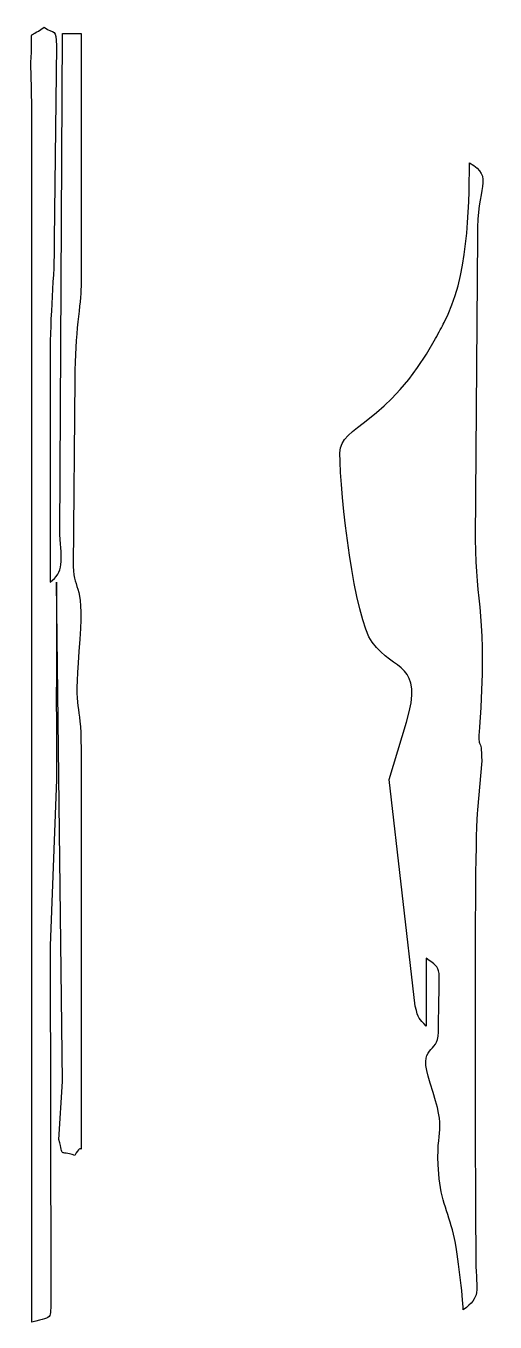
# Model space of a CAD drawing. Header units: millimetres. Extents: x -157 to 980, y -95 to 1044.
# Drawn here: x 970.63 to 980.3, y 1017.29 to 1043.99 of the extents above.
import ezdxf

# ---------------------------------------------------------------- set-up
doc = ezdxf.new("R2010")
doc.units = ezdxf.units.MM
doc.header["$MEASUREMENT"] = 0
doc.layers.add('Master Desktop', color=7, linetype='Continuous', plot=False)

msp = doc.modelspace()

# ---------------------------------------------------------------- linework, layer by layer
at = {"layer": 'Master Desktop', "color": 7}
for points, knots in [([(971.7671, 1041.0371), (971.7652, 1041.9692), (971.7658, 1042.9014), (971.7658, 1043.8335), (971.7658, 1043.8335), (971.7658, 1043.8335), (971.3848, 1043.8335), (971.3848, 1043.8335), (971.3848, 1043.8335), (971.3848, 1043.8335), (971.3279, 1033.5082), (971.3279, 1033.5082), (971.3279, 1033.5082), (971.3741, 1032.9751), (971.4064, 1032.731), (971.1308, 1032.5291), (971.1308, 1032.5291), (971.1308, 1034.138), (971.1317, 1035.7468), (971.1307, 1037.3557), (971.1307, 1037.3557), (971.1303, 1038.1233), (971.2328, 1039.0716), (971.2114, 1039.5898), (971.2114, 1039.5898), (971.2114, 1039.5898), (971.2578, 1043.5795), (971.2578, 1043.5795), (971.2578, 1043.5795), (971.2578, 1043.9423), (971.2178, 1043.8118), (971.0037, 1043.9605), (971.0037, 1043.9605), (970.6293, 1043.6862), (970.7789, 1043.9885), (970.738, 1043.3372), (970.738, 1043.3372), (970.723, 1043.0978), (970.7478, 1042.6961), (970.7493, 1042.4368), (970.7493, 1042.4368), (970.7493, 1042.4368), (970.7497, 1017.2871), (970.7497, 1017.2871), (970.7497, 1017.2871), (971.2432, 1017.4189), (971.1138, 1017.3137), (971.1458, 1017.9072), (971.1458, 1017.9072), (971.1458, 1017.9072), (971.13, 1025.036), (971.13, 1025.036), (971.13, 1025.036), (971.13, 1025.036), (971.2594, 1028.4628), (971.2594, 1028.4628), (971.2594, 1028.4628), (971.2532, 1029.8179), (971.2578, 1031.1739), (971.2578, 1032.5291), (971.2578, 1032.5291), (971.2578, 1032.5291), (971.3848, 1022.2408), (971.3848, 1022.2408), (971.3848, 1022.2408), (971.3848, 1022.2408), (971.3107, 1021.0477), (971.3107, 1021.0477), (971.3107, 1021.0477), (971.4115, 1020.6505), (971.2969, 1020.8404), (971.6388, 1020.7166), (971.6388, 1020.7166), (971.8048, 1021.0514), (971.7658, 1020.612), (971.7658, 1021.0976), (971.7658, 1021.0976), (971.7658, 1021.0976), (971.7658, 1029.0996), (971.7658, 1029.0996), (971.7658, 1029.0996), (971.7658, 1030.1379), (971.6036, 1029.7428), (971.7233, 1031.1044), (971.7233, 1031.1044), (971.8506, 1032.5512), (971.6193, 1032.3101), (971.6032, 1032.8546), (971.6032, 1032.8546), (971.6032, 1032.8546), (971.6375, 1036.7227), (971.6375, 1036.7227), (971.6375, 1036.7227), (971.635, 1037.6665), (971.7658, 1038.2589), (971.7658, 1038.6259), (971.7658, 1038.6259), (971.7658, 1038.6259), (971.7671, 1041.0371), (971.7671, 1041.0371)], [0, 0, 0, 0, 0.0384615, 0.0384615, 0.0384615, 0.0384615, 0.0769231, 0.0769231, 0.0769231, 0.0769231, 0.1153846, 0.1153846, 0.1153846, 0.1153846, 0.1538462, 0.1538462, 0.1538462, 0.1538462, 0.1923077, 0.1923077, 0.1923077, 0.1923077, 0.2307692, 0.2307692, 0.2307692, 0.2307692, 0.2692308, 0.2692308, 0.2692308, 0.2692308, 0.3076923, 0.3076923, 0.3076923, 0.3076923, 0.3461538, 0.3461538, 0.3461538, 0.3461538, 0.3846154, 0.3846154, 0.3846154, 0.3846154, 0.4230769, 0.4230769, 0.4230769, 0.4230769, 0.4615385, 0.4615385, 0.4615385, 0.4615385, 0.5, 0.5, 0.5, 0.5, 0.5384615, 0.5384615, 0.5384615, 0.5384615, 0.5769231, 0.5769231, 0.5769231, 0.5769231, 0.6153846, 0.6153846, 0.6153846, 0.6153846, 0.6538462, 0.6538462, 0.6538462, 0.6538462, 0.6923077, 0.6923077, 0.6923077, 0.6923077, 0.7307692, 0.7307692, 0.7307692, 0.7307692, 0.7692308, 0.7692308, 0.7692308, 0.7692308, 0.8076923, 0.8076923, 0.8076923, 0.8076923, 0.8461538, 0.8461538, 0.8461538, 0.8461538, 0.8846154, 0.8846154, 0.8846154, 0.8846154, 0.9230769, 0.9230769, 0.9230769, 0.9230769, 1, 1, 1, 1]), ([(980.0219, 1028.8456), (980.0219, 1029.4105), (979.934, 1028.996), (979.9742, 1029.5401), (979.9742, 1029.5401), (980.1442, 1031.8417), (979.8924, 1032.0523), (979.8905, 1033.4138), (979.8905, 1033.4138), (979.8905, 1033.4138), (979.933, 1039.6603), (979.933, 1039.6603), (979.933, 1039.6603), (979.9088, 1040.6797), (980.298, 1040.8683), (979.7679, 1041.1662), (979.7679, 1041.1662), (979.7679, 1040.1878), (979.7381, 1038.7875), (979.2464, 1037.8772), (979.2464, 1037.8772), (979.2068, 1037.804), (979.1356, 1037.6658), (979.0696, 1037.5459), (979.0696, 1037.5459), (978.0766, 1035.7402), (977.1005, 1035.7701), (977.1005, 1035.1964), (977.1005, 1035.1964), (977.1005, 1034.2906), (977.4002, 1031.7821), (977.7676, 1031.2909), (977.7676, 1031.2909), (978.229, 1030.6741), (978.8311, 1030.875), (978.4747, 1029.6427), (978.4747, 1029.6427), (978.4747, 1029.6427), (978.1166, 1028.4646), (978.1166, 1028.4646), (978.1166, 1028.4646), (978.1166, 1028.4646), (978.6534, 1023.7936), (978.6534, 1023.7936), (978.6534, 1023.7936), (978.7178, 1023.5148), (978.7283, 1023.557), (978.8787, 1023.3839), (978.8787, 1023.3839), (978.8787, 1023.3839), (978.8787, 1024.7811), (978.8787, 1024.7811), (978.8787, 1024.7811), (979.2443, 1024.5133), (979.1328, 1024.7199), (979.1328, 1023.2569), (979.1328, 1023.2569), (979.1328, 1022.7867), (978.686, 1023.0348), (978.959, 1022.2102), (978.959, 1022.2102), (979.3353, 1021.0732), (979.0561, 1021.4189), (979.1363, 1020.3391), (979.1363, 1020.3391), (979.1769, 1019.7943), (979.3577, 1019.4987), (979.4596, 1019.0111), (979.4596, 1019.0111), (979.5246, 1018.6999), (979.635, 1017.8027), (979.6408, 1017.5412), (979.6408, 1017.5412), (980.0154, 1017.8156), (979.9097, 1017.8841), (979.9019, 1018.5503), (979.9019, 1018.5503), (979.8912, 1019.4672), (979.856, 1027.1866), (979.9332, 1027.84), (979.9332, 1027.84), (979.9332, 1027.84), (980.0219, 1028.8456), (980.0219, 1028.8456)], [0, 0, 0, 0, 0.0454545, 0.0454545, 0.0454545, 0.0454545, 0.0909091, 0.0909091, 0.0909091, 0.0909091, 0.1363636, 0.1363636, 0.1363636, 0.1363636, 0.1818182, 0.1818182, 0.1818182, 0.1818182, 0.2272727, 0.2272727, 0.2272727, 0.2272727, 0.2727273, 0.2727273, 0.2727273, 0.2727273, 0.3181818, 0.3181818, 0.3181818, 0.3181818, 0.3636364, 0.3636364, 0.3636364, 0.3636364, 0.4090909, 0.4090909, 0.4090909, 0.4090909, 0.4545455, 0.4545455, 0.4545455, 0.4545455, 0.5, 0.5, 0.5, 0.5, 0.5454545, 0.5454545, 0.5454545, 0.5454545, 0.5909091, 0.5909091, 0.5909091, 0.5909091, 0.6363636, 0.6363636, 0.6363636, 0.6363636, 0.6818182, 0.6818182, 0.6818182, 0.6818182, 0.7272727, 0.7272727, 0.7272727, 0.7272727, 0.7727273, 0.7727273, 0.7727273, 0.7727273, 0.8181818, 0.8181818, 0.8181818, 0.8181818, 0.8636364, 0.8636364, 0.8636364, 0.8636364, 0.9090909, 0.9090909, 0.9090909, 0.9090909, 1, 1, 1, 1])]:
    msp.add_open_spline(points, degree=3, knots=knots, dxfattribs=at)

doc.saveas('drawing.dxf')
